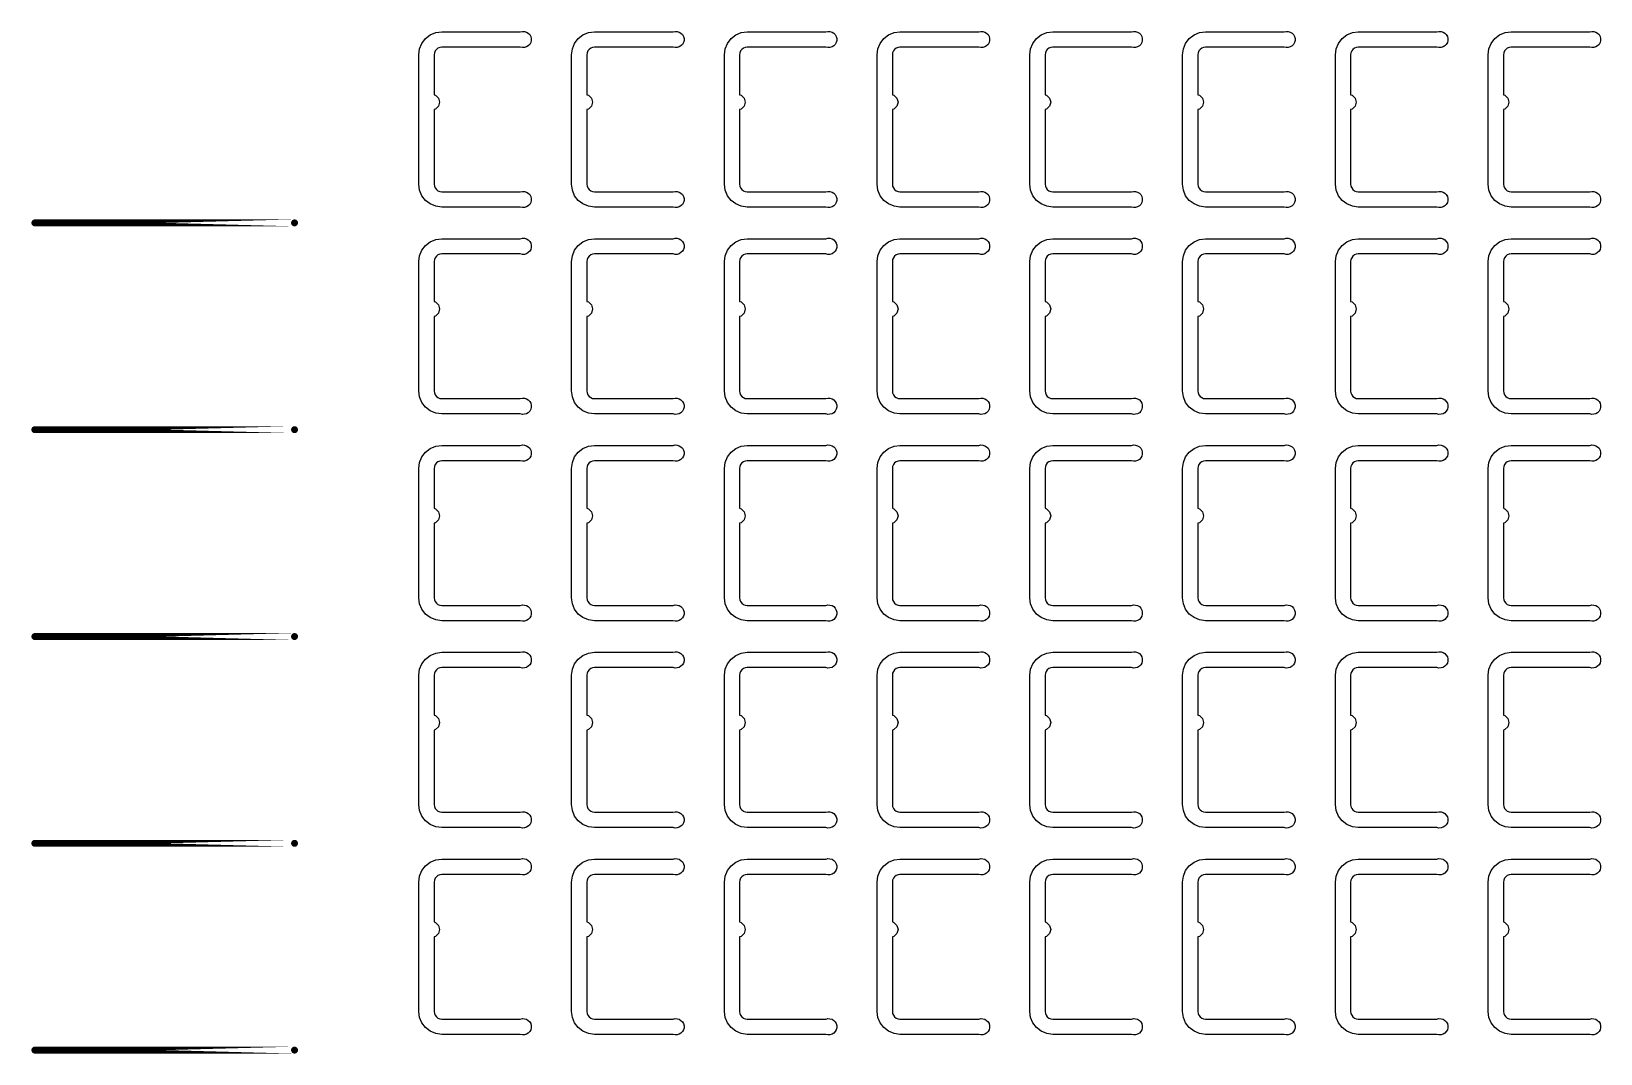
# Model space of a CAD drawing. Extents: x 11 to 212, y 11 to 212.
# Drawn here: x 46.96 to 65.09, y 99.22 to 111.02 of the extents above; entities that cross this region are included whole.
import ezdxf

# ---------------------------------------------------------------- set-up
doc = ezdxf.new("R2010")
doc.units = 0
doc.layers.get('0').update_dxf_attribs({"linetype": 'continuous'})
doc.layers.add('L4', color=7, linetype='continuous')

# ---------------------------------------------------------------- blocks, each defined once
blk = doc.blocks.new('cutlineendpoint')
at = {"const_width": 0.04}
blk.add_lwpolyline([(-0.02, 0, 1), (0.02, 0, 1)], format="xyb", close=True, dxfattribs=at)

msp = doc.modelspace()

# ---------------------------------------------------------------- linework, layer by layer
at = {"layer": 'L4'}
for points in [[(52.608, 109.171), (52.632, 109.176), (52.656, 109.175), (52.679, 109.168), (52.7, 109.156), (52.717, 109.139), (52.728, 109.118), (52.735, 109.094), (52.735, 109.07), (52.728, 109.047), (52.717, 109.026), (52.7, 109.009), (52.679, 108.996), (52.656, 108.989), (52.632, 108.989), (52.608, 108.994), (51.7, 108.994), (51.631, 109.003), (51.568, 109.03), (51.513, 109.072), (51.471, 109.126), (51.444, 109.19), (51.435, 109.259), (51.435, 110.753), (51.444, 110.821), (51.471, 110.885), (51.513, 110.94), (51.568, 110.982), (51.631, 111.009), (51.7, 111.018), (52.608, 111.018), (52.632, 111.023), (52.656, 111.022), (52.679, 111.016), (52.7, 111.003), (52.717, 110.986), (52.728, 110.965), (52.735, 110.941), (52.735, 110.917), (52.728, 110.894), (52.717, 110.873), (52.7, 110.856), (52.679, 110.843), (52.656, 110.836), (52.632, 110.836), (52.608, 110.841), (51.7, 110.841), (51.677, 110.838), (51.656, 110.829), (51.638, 110.815), (51.624, 110.797), (51.615, 110.776), (51.612, 110.753), (51.612, 110.292), (51.629, 110.287), (51.664, 110.253), (51.676, 110.206), (51.664, 110.159), (51.629, 110.124), (51.612, 110.12), (51.612, 109.259), (51.615, 109.236), (51.624, 109.215), (51.638, 109.196), (51.656, 109.182), (51.677, 109.174), (51.7, 109.171)], [(54.373, 109.171), (54.397, 109.176), (54.421, 109.175), (54.444, 109.168), (54.464, 109.156), (54.481, 109.139), (54.493, 109.118), (54.499, 109.094), (54.499, 109.07), (54.493, 109.047), (54.481, 109.026), (54.464, 109.009), (54.444, 108.996), (54.421, 108.989), (54.397, 108.989), (54.373, 108.994), (53.465, 108.994), (53.396, 109.003), (53.332, 109.03), (53.278, 109.072), (53.235, 109.126), (53.209, 109.19), (53.2, 109.259), (53.2, 110.753), (53.209, 110.821), (53.235, 110.885), (53.278, 110.94), (53.332, 110.982), (53.396, 111.009), (53.465, 111.018), (54.373, 111.018), (54.397, 111.023), (54.421, 111.022), (54.444, 111.016), (54.464, 111.003), (54.481, 110.986), (54.493, 110.965), (54.499, 110.941), (54.499, 110.917), (54.493, 110.894), (54.481, 110.873), (54.464, 110.856), (54.444, 110.843), (54.421, 110.836), (54.397, 110.836), (54.373, 110.841), (53.465, 110.841), (53.442, 110.838), (53.421, 110.829), (53.402, 110.815), (53.388, 110.797), (53.379, 110.776), (53.376, 110.753), (53.376, 110.292), (53.394, 110.287), (53.429, 110.253), (53.441, 110.206), (53.429, 110.159), (53.394, 110.124), (53.376, 110.12), (53.376, 109.259), (53.379, 109.236), (53.388, 109.215), (53.402, 109.196), (53.421, 109.182), (53.442, 109.174), (53.465, 109.171)], [(56.138, 109.171), (56.161, 109.176), (56.185, 109.175), (56.209, 109.168), (56.229, 109.156), (56.246, 109.139), (56.258, 109.118), (56.264, 109.094), (56.264, 109.07), (56.258, 109.047), (56.246, 109.026), (56.229, 109.009), (56.209, 108.996), (56.185, 108.989), (56.161, 108.989), (56.138, 108.994), (55.229, 108.994), (55.161, 109.003), (55.097, 109.03), (55.042, 109.072), (55, 109.126), (54.974, 109.19), (54.965, 109.259), (54.965, 110.753), (54.974, 110.821), (55, 110.885), (55.042, 110.94), (55.097, 110.982), (55.161, 111.009), (55.229, 111.018), (56.138, 111.018), (56.161, 111.023), (56.185, 111.022), (56.209, 111.016), (56.229, 111.003), (56.246, 110.986), (56.258, 110.965), (56.264, 110.941), (56.264, 110.917), (56.258, 110.894), (56.246, 110.873), (56.229, 110.856), (56.209, 110.843), (56.185, 110.836), (56.161, 110.836), (56.138, 110.841), (55.229, 110.841), (55.207, 110.838), (55.185, 110.829), (55.167, 110.815), (55.153, 110.797), (55.144, 110.776), (55.141, 110.753), (55.141, 110.292), (55.159, 110.287), (55.193, 110.253), (55.206, 110.206), (55.193, 110.159), (55.159, 110.124), (55.141, 110.12), (55.141, 109.259), (55.144, 109.236), (55.153, 109.215), (55.167, 109.196), (55.185, 109.182), (55.207, 109.174), (55.229, 109.171)], [(57.903, 109.171), (57.926, 109.176), (57.95, 109.175), (57.973, 109.168), (57.994, 109.156), (58.011, 109.139), (58.023, 109.118), (58.029, 109.094), (58.029, 109.07), (58.023, 109.047), (58.011, 109.026), (57.994, 109.009), (57.973, 108.996), (57.95, 108.989), (57.926, 108.989), (57.903, 108.994), (56.994, 108.994), (56.926, 109.003), (56.862, 109.03), (56.807, 109.072), (56.765, 109.126), (56.738, 109.19), (56.729, 109.259), (56.729, 110.753), (56.738, 110.821), (56.765, 110.885), (56.807, 110.94), (56.862, 110.982), (56.926, 111.009), (56.994, 111.018), (57.903, 111.018), (57.926, 111.023), (57.95, 111.022), (57.973, 111.016), (57.994, 111.003), (58.011, 110.986), (58.023, 110.965), (58.029, 110.941), (58.029, 110.917), (58.023, 110.894), (58.011, 110.873), (57.994, 110.856), (57.973, 110.843), (57.95, 110.836), (57.926, 110.836), (57.903, 110.841), (56.994, 110.841), (56.971, 110.838), (56.95, 110.829), (56.932, 110.815), (56.918, 110.797), (56.909, 110.776), (56.906, 110.753), (56.906, 110.292), (56.924, 110.287), (56.958, 110.253), (56.971, 110.206), (56.958, 110.159), (56.924, 110.124), (56.906, 110.12), (56.906, 109.259), (56.909, 109.236), (56.918, 109.215), (56.932, 109.196), (56.95, 109.182), (56.971, 109.174), (56.994, 109.171)], [(59.667, 109.171), (59.691, 109.176), (59.715, 109.175), (59.738, 109.168), (59.759, 109.156), (59.775, 109.139), (59.787, 109.118), (59.793, 109.094), (59.793, 109.07), (59.787, 109.047), (59.775, 109.026), (59.759, 109.009), (59.738, 108.996), (59.715, 108.989), (59.691, 108.989), (59.667, 108.994), (58.759, 108.994), (58.69, 109.003), (58.626, 109.03), (58.572, 109.072), (58.53, 109.126), (58.503, 109.19), (58.494, 109.259), (58.494, 110.753), (58.503, 110.821), (58.53, 110.885), (58.572, 110.94), (58.626, 110.982), (58.69, 111.009), (58.759, 111.018), (59.667, 111.018), (59.691, 111.023), (59.715, 111.022), (59.738, 111.016), (59.759, 111.003), (59.775, 110.986), (59.787, 110.965), (59.793, 110.941), (59.793, 110.917), (59.787, 110.894), (59.775, 110.873), (59.759, 110.856), (59.738, 110.843), (59.715, 110.836), (59.691, 110.836), (59.667, 110.841), (58.759, 110.841), (58.736, 110.838), (58.715, 110.829), (58.696, 110.815), (58.682, 110.797), (58.674, 110.776), (58.671, 110.753), (58.671, 110.292), (58.688, 110.287), (58.723, 110.253), (58.735, 110.206), (58.723, 110.159), (58.688, 110.124), (58.671, 110.12), (58.671, 109.259), (58.674, 109.236), (58.682, 109.215), (58.696, 109.196), (58.715, 109.182), (58.736, 109.174), (58.759, 109.171)], [(61.432, 109.171), (61.455, 109.176), (61.48, 109.175), (61.503, 109.168), (61.523, 109.156), (61.54, 109.139), (61.552, 109.118), (61.558, 109.094), (61.558, 109.07), (61.552, 109.047), (61.54, 109.026), (61.523, 109.009), (61.503, 108.996), (61.48, 108.989), (61.455, 108.989), (61.432, 108.994), (60.524, 108.994), (60.455, 109.003), (60.391, 109.03), (60.336, 109.072), (60.294, 109.126), (60.268, 109.19), (60.259, 109.259), (60.259, 110.753), (60.268, 110.821), (60.294, 110.885), (60.336, 110.94), (60.391, 110.982), (60.455, 111.009), (60.524, 111.018), (61.432, 111.018), (61.455, 111.023), (61.48, 111.022), (61.503, 111.016), (61.523, 111.003), (61.54, 110.986), (61.552, 110.965), (61.558, 110.941), (61.558, 110.917), (61.552, 110.894), (61.54, 110.873), (61.523, 110.856), (61.503, 110.843), (61.48, 110.836), (61.455, 110.836), (61.432, 110.841), (60.524, 110.841), (60.501, 110.838), (60.479, 110.829), (60.461, 110.815), (60.447, 110.797), (60.438, 110.776), (60.435, 110.753), (60.435, 110.292), (60.453, 110.287), (60.487, 110.253), (60.5, 110.206), (60.487, 110.159), (60.453, 110.124), (60.435, 110.12), (60.435, 109.259), (60.438, 109.236), (60.447, 109.215), (60.461, 109.196), (60.479, 109.182), (60.501, 109.174), (60.524, 109.171)], [(63.197, 109.171), (63.22, 109.176), (63.244, 109.175), (63.267, 109.168), (63.288, 109.156), (63.305, 109.139), (63.317, 109.118), (63.323, 109.094), (63.323, 109.07), (63.317, 109.047), (63.305, 109.026), (63.288, 109.009), (63.267, 108.996), (63.244, 108.989), (63.22, 108.989), (63.197, 108.994), (62.288, 108.994), (62.22, 109.003), (62.156, 109.03), (62.101, 109.072), (62.059, 109.126), (62.033, 109.19), (62.024, 109.259), (62.024, 110.753), (62.033, 110.821), (62.059, 110.885), (62.101, 110.94), (62.156, 110.982), (62.22, 111.009), (62.288, 111.018), (63.197, 111.018), (63.22, 111.023), (63.244, 111.022), (63.267, 111.016), (63.288, 111.003), (63.305, 110.986), (63.317, 110.965), (63.323, 110.941), (63.323, 110.917), (63.317, 110.894), (63.305, 110.873), (63.288, 110.856), (63.267, 110.843), (63.244, 110.836), (63.22, 110.836), (63.197, 110.841), (62.288, 110.841), (62.265, 110.838), (62.244, 110.829), (62.226, 110.815), (62.212, 110.797), (62.203, 110.776), (62.2, 110.753), (62.2, 110.292), (62.218, 110.287), (62.252, 110.253), (62.265, 110.206), (62.252, 110.159), (62.218, 110.124), (62.2, 110.12), (62.2, 109.259), (62.203, 109.236), (62.212, 109.215), (62.226, 109.196), (62.244, 109.182), (62.265, 109.174), (62.288, 109.171)], [(64.961, 109.171), (64.985, 109.176), (65.009, 109.175), (65.032, 109.168), (65.053, 109.156), (65.069, 109.139), (65.081, 109.118), (65.087, 109.094), (65.087, 109.07), (65.081, 109.047), (65.069, 109.026), (65.053, 109.009), (65.032, 108.996), (65.009, 108.989), (64.985, 108.989), (64.961, 108.994), (64.053, 108.994), (63.984, 109.003), (63.921, 109.03), (63.866, 109.072), (63.824, 109.126), (63.797, 109.19), (63.788, 109.259), (63.788, 110.753), (63.797, 110.821), (63.824, 110.885), (63.866, 110.94), (63.921, 110.982), (63.984, 111.009), (64.053, 111.018), (64.961, 111.018), (64.985, 111.023), (65.009, 111.022), (65.032, 111.016), (65.053, 111.003), (65.069, 110.986), (65.081, 110.965), (65.087, 110.941), (65.087, 110.917), (65.081, 110.894), (65.069, 110.873), (65.053, 110.856), (65.032, 110.843), (65.009, 110.836), (64.985, 110.836), (64.961, 110.841), (64.053, 110.841), (64.03, 110.838), (64.009, 110.829), (63.991, 110.815), (63.977, 110.797), (63.968, 110.776), (63.965, 110.753), (63.965, 110.292), (63.982, 110.287), (64.017, 110.253), (64.029, 110.206), (64.017, 110.159), (63.982, 110.124), (63.965, 110.12), (63.965, 109.259), (63.968, 109.236), (63.977, 109.215), (63.991, 109.196), (64.009, 109.182), (64.03, 109.174), (64.053, 109.171)], [(52.608, 106.782), (52.632, 106.788), (52.656, 106.787), (52.679, 106.78), (52.7, 106.768), (52.717, 106.75), (52.728, 106.729), (52.735, 106.706), (52.735, 106.682), (52.728, 106.659), (52.717, 106.638), (52.7, 106.62), (52.679, 106.608), (52.656, 106.601), (52.632, 106.6), (52.608, 106.606), (51.7, 106.606), (51.631, 106.615), (51.568, 106.641), (51.513, 106.683), (51.471, 106.738), (51.444, 106.802), (51.435, 106.871), (51.435, 108.365), (51.444, 108.433), (51.471, 108.497), (51.513, 108.552), (51.568, 108.594), (51.631, 108.62), (51.7, 108.629), (52.608, 108.629), (52.632, 108.635), (52.656, 108.634), (52.679, 108.627), (52.7, 108.615), (52.717, 108.598), (52.728, 108.577), (52.735, 108.553), (52.735, 108.529), (52.728, 108.506), (52.717, 108.485), (52.7, 108.468), (52.679, 108.455), (52.656, 108.448), (52.632, 108.448), (52.608, 108.453), (51.7, 108.453), (51.677, 108.45), (51.656, 108.441), (51.638, 108.427), (51.624, 108.409), (51.615, 108.388), (51.612, 108.365), (51.612, 107.904), (51.629, 107.899), (51.664, 107.865), (51.676, 107.818), (51.664, 107.771), (51.629, 107.736), (51.612, 107.731), (51.612, 106.871), (51.615, 106.848), (51.624, 106.826), (51.638, 106.808), (51.656, 106.794), (51.677, 106.785), (51.7, 106.782)], [(54.373, 106.782), (54.397, 106.788), (54.421, 106.787), (54.444, 106.78), (54.464, 106.768), (54.481, 106.75), (54.493, 106.729), (54.499, 106.706), (54.499, 106.682), (54.493, 106.659), (54.481, 106.638), (54.464, 106.62), (54.444, 106.608), (54.421, 106.601), (54.397, 106.6), (54.373, 106.606), (53.465, 106.606), (53.396, 106.615), (53.332, 106.641), (53.278, 106.683), (53.235, 106.738), (53.209, 106.802), (53.2, 106.871), (53.2, 108.365), (53.209, 108.433), (53.235, 108.497), (53.278, 108.552), (53.332, 108.594), (53.396, 108.62), (53.465, 108.629), (54.373, 108.629), (54.397, 108.635), (54.421, 108.634), (54.444, 108.627), (54.464, 108.615), (54.481, 108.598), (54.493, 108.577), (54.499, 108.553), (54.499, 108.529), (54.493, 108.506), (54.481, 108.485), (54.464, 108.468), (54.444, 108.455), (54.421, 108.448), (54.397, 108.448), (54.373, 108.453), (53.465, 108.453), (53.442, 108.45), (53.421, 108.441), (53.402, 108.427), (53.388, 108.409), (53.379, 108.388), (53.376, 108.365), (53.376, 107.904), (53.394, 107.899), (53.429, 107.865), (53.441, 107.818), (53.429, 107.771), (53.394, 107.736), (53.376, 107.731), (53.376, 106.871), (53.379, 106.848), (53.388, 106.826), (53.402, 106.808), (53.421, 106.794), (53.442, 106.785), (53.465, 106.782)], [(56.138, 106.782), (56.161, 106.788), (56.185, 106.787), (56.209, 106.78), (56.229, 106.768), (56.246, 106.75), (56.258, 106.729), (56.264, 106.706), (56.264, 106.682), (56.258, 106.659), (56.246, 106.638), (56.229, 106.62), (56.209, 106.608), (56.185, 106.601), (56.161, 106.6), (56.138, 106.606), (55.229, 106.606), (55.161, 106.615), (55.097, 106.641), (55.042, 106.683), (55, 106.738), (54.974, 106.802), (54.965, 106.871), (54.965, 108.365), (54.974, 108.433), (55, 108.497), (55.042, 108.552), (55.097, 108.594), (55.161, 108.62), (55.229, 108.629), (56.138, 108.629), (56.161, 108.635), (56.185, 108.634), (56.209, 108.627), (56.229, 108.615), (56.246, 108.598), (56.258, 108.577), (56.264, 108.553), (56.264, 108.529), (56.258, 108.506), (56.246, 108.485), (56.229, 108.468), (56.209, 108.455), (56.185, 108.448), (56.161, 108.448), (56.138, 108.453), (55.229, 108.453), (55.207, 108.45), (55.185, 108.441), (55.167, 108.427), (55.153, 108.409), (55.144, 108.388), (55.141, 108.365), (55.141, 107.904), (55.159, 107.899), (55.193, 107.865), (55.206, 107.818), (55.193, 107.771), (55.159, 107.736), (55.141, 107.731), (55.141, 106.871), (55.144, 106.848), (55.153, 106.826), (55.167, 106.808), (55.185, 106.794), (55.207, 106.785), (55.229, 106.782)], [(57.903, 106.782), (57.926, 106.788), (57.95, 106.787), (57.973, 106.78), (57.994, 106.768), (58.011, 106.75), (58.023, 106.729), (58.029, 106.706), (58.029, 106.682), (58.023, 106.659), (58.011, 106.638), (57.994, 106.62), (57.973, 106.608), (57.95, 106.601), (57.926, 106.6), (57.903, 106.606), (56.994, 106.606), (56.926, 106.615), (56.862, 106.641), (56.807, 106.683), (56.765, 106.738), (56.738, 106.802), (56.729, 106.871), (56.729, 108.365), (56.738, 108.433), (56.765, 108.497), (56.807, 108.552), (56.862, 108.594), (56.926, 108.62), (56.994, 108.629), (57.903, 108.629), (57.926, 108.635), (57.95, 108.634), (57.973, 108.627), (57.994, 108.615), (58.011, 108.598), (58.023, 108.577), (58.029, 108.553), (58.029, 108.529), (58.023, 108.506), (58.011, 108.485), (57.994, 108.468), (57.973, 108.455), (57.95, 108.448), (57.926, 108.448), (57.903, 108.453), (56.994, 108.453), (56.971, 108.45), (56.95, 108.441), (56.932, 108.427), (56.918, 108.409), (56.909, 108.388), (56.906, 108.365), (56.906, 107.904), (56.924, 107.899), (56.958, 107.865), (56.971, 107.818), (56.958, 107.771), (56.924, 107.736), (56.906, 107.731), (56.906, 106.871), (56.909, 106.848), (56.918, 106.826), (56.932, 106.808), (56.95, 106.794), (56.971, 106.785), (56.994, 106.782)], [(59.667, 106.782), (59.691, 106.788), (59.715, 106.787), (59.738, 106.78), (59.759, 106.768), (59.775, 106.75), (59.787, 106.729), (59.793, 106.706), (59.793, 106.682), (59.787, 106.659), (59.775, 106.638), (59.759, 106.62), (59.738, 106.608), (59.715, 106.601), (59.691, 106.6), (59.667, 106.606), (58.759, 106.606), (58.69, 106.615), (58.626, 106.641), (58.572, 106.683), (58.53, 106.738), (58.503, 106.802), (58.494, 106.871), (58.494, 108.365), (58.503, 108.433), (58.53, 108.497), (58.572, 108.552), (58.626, 108.594), (58.69, 108.62), (58.759, 108.629), (59.667, 108.629), (59.691, 108.635), (59.715, 108.634), (59.738, 108.627), (59.759, 108.615), (59.775, 108.598), (59.787, 108.577), (59.793, 108.553), (59.793, 108.529), (59.787, 108.506), (59.775, 108.485), (59.759, 108.468), (59.738, 108.455), (59.715, 108.448), (59.691, 108.448), (59.667, 108.453), (58.759, 108.453), (58.736, 108.45), (58.715, 108.441), (58.696, 108.427), (58.682, 108.409), (58.674, 108.388), (58.671, 108.365), (58.671, 107.904), (58.688, 107.899), (58.723, 107.865), (58.735, 107.818), (58.723, 107.771), (58.688, 107.736), (58.671, 107.731), (58.671, 106.871), (58.674, 106.848), (58.682, 106.826), (58.696, 106.808), (58.715, 106.794), (58.736, 106.785), (58.759, 106.782)], [(61.432, 106.782), (61.455, 106.788), (61.48, 106.787), (61.503, 106.78), (61.523, 106.768), (61.54, 106.75), (61.552, 106.729), (61.558, 106.706), (61.558, 106.682), (61.552, 106.659), (61.54, 106.638), (61.523, 106.62), (61.503, 106.608), (61.48, 106.601), (61.455, 106.6), (61.432, 106.606), (60.524, 106.606), (60.455, 106.615), (60.391, 106.641), (60.336, 106.683), (60.294, 106.738), (60.268, 106.802), (60.259, 106.871), (60.259, 108.365), (60.268, 108.433), (60.294, 108.497), (60.336, 108.552), (60.391, 108.594), (60.455, 108.62), (60.524, 108.629), (61.432, 108.629), (61.455, 108.635), (61.48, 108.634), (61.503, 108.627), (61.523, 108.615), (61.54, 108.598), (61.552, 108.577), (61.558, 108.553), (61.558, 108.529), (61.552, 108.506), (61.54, 108.485), (61.523, 108.468), (61.503, 108.455), (61.48, 108.448), (61.455, 108.448), (61.432, 108.453), (60.524, 108.453), (60.501, 108.45), (60.479, 108.441), (60.461, 108.427), (60.447, 108.409), (60.438, 108.388), (60.435, 108.365), (60.435, 107.904), (60.453, 107.899), (60.487, 107.865), (60.5, 107.818), (60.487, 107.771), (60.453, 107.736), (60.435, 107.731), (60.435, 106.871), (60.438, 106.848), (60.447, 106.826), (60.461, 106.808), (60.479, 106.794), (60.501, 106.785), (60.524, 106.782)], [(63.197, 106.782), (63.22, 106.788), (63.244, 106.787), (63.267, 106.78), (63.288, 106.768), (63.305, 106.75), (63.317, 106.729), (63.323, 106.706), (63.323, 106.682), (63.317, 106.659), (63.305, 106.638), (63.288, 106.62), (63.267, 106.608), (63.244, 106.601), (63.22, 106.6), (63.197, 106.606), (62.288, 106.606), (62.22, 106.615), (62.156, 106.641), (62.101, 106.683), (62.059, 106.738), (62.033, 106.802), (62.024, 106.871), (62.024, 108.365), (62.033, 108.433), (62.059, 108.497), (62.101, 108.552), (62.156, 108.594), (62.22, 108.62), (62.288, 108.629), (63.197, 108.629), (63.22, 108.635), (63.244, 108.634), (63.267, 108.627), (63.288, 108.615), (63.305, 108.598), (63.317, 108.577), (63.323, 108.553), (63.323, 108.529), (63.317, 108.506), (63.305, 108.485), (63.288, 108.468), (63.267, 108.455), (63.244, 108.448), (63.22, 108.448), (63.197, 108.453), (62.288, 108.453), (62.265, 108.45), (62.244, 108.441), (62.226, 108.427), (62.212, 108.409), (62.203, 108.388), (62.2, 108.365), (62.2, 107.904), (62.218, 107.899), (62.252, 107.865), (62.265, 107.818), (62.252, 107.771), (62.218, 107.736), (62.2, 107.731), (62.2, 106.871), (62.203, 106.848), (62.212, 106.826), (62.226, 106.808), (62.244, 106.794), (62.265, 106.785), (62.288, 106.782)], [(64.961, 106.782), (64.985, 106.788), (65.009, 106.787), (65.032, 106.78), (65.053, 106.768), (65.069, 106.75), (65.081, 106.729), (65.087, 106.706), (65.087, 106.682), (65.081, 106.659), (65.069, 106.638), (65.053, 106.62), (65.032, 106.608), (65.009, 106.601), (64.985, 106.6), (64.961, 106.606), (64.053, 106.606), (63.984, 106.615), (63.921, 106.641), (63.866, 106.683), (63.824, 106.738), (63.797, 106.802), (63.788, 106.871), (63.788, 108.365), (63.797, 108.433), (63.824, 108.497), (63.866, 108.552), (63.921, 108.594), (63.984, 108.62), (64.053, 108.629), (64.961, 108.629), (64.985, 108.635), (65.009, 108.634), (65.032, 108.627), (65.053, 108.615), (65.069, 108.598), (65.081, 108.577), (65.087, 108.553), (65.087, 108.529), (65.081, 108.506), (65.069, 108.485), (65.053, 108.468), (65.032, 108.455), (65.009, 108.448), (64.985, 108.448), (64.961, 108.453), (64.053, 108.453), (64.03, 108.45), (64.009, 108.441), (63.991, 108.427), (63.977, 108.409), (63.968, 108.388), (63.965, 108.365), (63.965, 107.904), (63.982, 107.899), (64.017, 107.865), (64.029, 107.818), (64.017, 107.771), (63.982, 107.736), (63.965, 107.731), (63.965, 106.871), (63.968, 106.848), (63.977, 106.826), (63.991, 106.808), (64.009, 106.794), (64.03, 106.785), (64.053, 106.782)], [(52.608, 104.394), (52.632, 104.4), (52.656, 104.399), (52.679, 104.392), (52.7, 104.38), (52.717, 104.362), (52.728, 104.341), (52.735, 104.318), (52.735, 104.294), (52.728, 104.271), (52.717, 104.25), (52.7, 104.232), (52.679, 104.22), (52.656, 104.213), (52.632, 104.212), (52.608, 104.218), (51.7, 104.218), (51.631, 104.227), (51.568, 104.253), (51.513, 104.295), (51.471, 104.35), (51.444, 104.414), (51.435, 104.482), (51.435, 105.976), (51.444, 106.045), (51.471, 106.109), (51.513, 106.164), (51.568, 106.206), (51.631, 106.232), (51.7, 106.241), (52.608, 106.241), (52.632, 106.247), (52.656, 106.246), (52.679, 106.239), (52.7, 106.227), (52.717, 106.209), (52.728, 106.188), (52.735, 106.165), (52.735, 106.141), (52.728, 106.118), (52.717, 106.097), (52.7, 106.079), (52.679, 106.067), (52.656, 106.06), (52.632, 106.059), (52.608, 106.065), (51.7, 106.065), (51.677, 106.062), (51.656, 106.053), (51.638, 106.039), (51.624, 106.021), (51.615, 105.999), (51.612, 105.976), (51.612, 105.516), (51.629, 105.511), (51.664, 105.476), (51.676, 105.429), (51.664, 105.382), (51.629, 105.348), (51.612, 105.343), (51.612, 104.482), (51.615, 104.46), (51.624, 104.438), (51.638, 104.42), (51.656, 104.406), (51.677, 104.397), (51.7, 104.394)], [(54.373, 104.394), (54.397, 104.4), (54.421, 104.399), (54.444, 104.392), (54.464, 104.38), (54.481, 104.362), (54.493, 104.341), (54.499, 104.318), (54.499, 104.294), (54.493, 104.271), (54.481, 104.25), (54.464, 104.232), (54.444, 104.22), (54.421, 104.213), (54.397, 104.212), (54.373, 104.218), (53.465, 104.218), (53.396, 104.227), (53.332, 104.253), (53.278, 104.295), (53.235, 104.35), (53.209, 104.414), (53.2, 104.482), (53.2, 105.976), (53.209, 106.045), (53.235, 106.109), (53.278, 106.164), (53.332, 106.206), (53.396, 106.232), (53.465, 106.241), (54.373, 106.241), (54.397, 106.247), (54.421, 106.246), (54.444, 106.239), (54.464, 106.227), (54.481, 106.209), (54.493, 106.188), (54.499, 106.165), (54.499, 106.141), (54.493, 106.118), (54.481, 106.097), (54.464, 106.079), (54.444, 106.067), (54.421, 106.06), (54.397, 106.059), (54.373, 106.065), (53.465, 106.065), (53.442, 106.062), (53.421, 106.053), (53.402, 106.039), (53.388, 106.021), (53.379, 105.999), (53.376, 105.976), (53.376, 105.516), (53.394, 105.511), (53.429, 105.476), (53.441, 105.429), (53.429, 105.382), (53.394, 105.348), (53.376, 105.343), (53.376, 104.482), (53.379, 104.46), (53.388, 104.438), (53.402, 104.42), (53.421, 104.406), (53.442, 104.397), (53.465, 104.394)], [(56.138, 104.394), (56.161, 104.4), (56.185, 104.399), (56.209, 104.392), (56.229, 104.38), (56.246, 104.362), (56.258, 104.341), (56.264, 104.318), (56.264, 104.294), (56.258, 104.271), (56.246, 104.25), (56.229, 104.232), (56.209, 104.22), (56.185, 104.213), (56.161, 104.212), (56.138, 104.218), (55.229, 104.218), (55.161, 104.227), (55.097, 104.253), (55.042, 104.295), (55, 104.35), (54.974, 104.414), (54.965, 104.482), (54.965, 105.976), (54.974, 106.045), (55, 106.109), (55.042, 106.164), (55.097, 106.206), (55.161, 106.232), (55.229, 106.241), (56.138, 106.241), (56.161, 106.247), (56.185, 106.246), (56.209, 106.239), (56.229, 106.227), (56.246, 106.209), (56.258, 106.188), (56.264, 106.165), (56.264, 106.141), (56.258, 106.118), (56.246, 106.097), (56.229, 106.079), (56.209, 106.067), (56.185, 106.06), (56.161, 106.059), (56.138, 106.065), (55.229, 106.065), (55.207, 106.062), (55.185, 106.053), (55.167, 106.039), (55.153, 106.021), (55.144, 105.999), (55.141, 105.976), (55.141, 105.516), (55.159, 105.511), (55.193, 105.476), (55.206, 105.429), (55.193, 105.382), (55.159, 105.348), (55.141, 105.343), (55.141, 104.482), (55.144, 104.46), (55.153, 104.438), (55.167, 104.42), (55.185, 104.406), (55.207, 104.397), (55.229, 104.394)], [(57.903, 104.394), (57.926, 104.4), (57.95, 104.399), (57.973, 104.392), (57.994, 104.38), (58.011, 104.362), (58.023, 104.341), (58.029, 104.318), (58.029, 104.294), (58.023, 104.271), (58.011, 104.25), (57.994, 104.232), (57.973, 104.22), (57.95, 104.213), (57.926, 104.212), (57.903, 104.218), (56.994, 104.218), (56.926, 104.227), (56.862, 104.253), (56.807, 104.295), (56.765, 104.35), (56.738, 104.414), (56.729, 104.482), (56.729, 105.976), (56.738, 106.045), (56.765, 106.109), (56.807, 106.164), (56.862, 106.206), (56.926, 106.232), (56.994, 106.241), (57.903, 106.241), (57.926, 106.247), (57.95, 106.246), (57.973, 106.239), (57.994, 106.227), (58.011, 106.209), (58.023, 106.188), (58.029, 106.165), (58.029, 106.141), (58.023, 106.118), (58.011, 106.097), (57.994, 106.079), (57.973, 106.067), (57.95, 106.06), (57.926, 106.059), (57.903, 106.065), (56.994, 106.065), (56.971, 106.062), (56.95, 106.053), (56.932, 106.039), (56.918, 106.021), (56.909, 105.999), (56.906, 105.976), (56.906, 105.516), (56.924, 105.511), (56.958, 105.476), (56.971, 105.429), (56.958, 105.382), (56.924, 105.348), (56.906, 105.343), (56.906, 104.482), (56.909, 104.46), (56.918, 104.438), (56.932, 104.42), (56.95, 104.406), (56.971, 104.397), (56.994, 104.394)], [(59.667, 104.394), (59.691, 104.4), (59.715, 104.399), (59.738, 104.392), (59.759, 104.38), (59.775, 104.362), (59.787, 104.341), (59.793, 104.318), (59.793, 104.294), (59.787, 104.271), (59.775, 104.25), (59.759, 104.232), (59.738, 104.22), (59.715, 104.213), (59.691, 104.212), (59.667, 104.218), (58.759, 104.218), (58.69, 104.227), (58.626, 104.253), (58.572, 104.295), (58.53, 104.35), (58.503, 104.414), (58.494, 104.482), (58.494, 105.976), (58.503, 106.045), (58.53, 106.109), (58.572, 106.164), (58.626, 106.206), (58.69, 106.232), (58.759, 106.241), (59.667, 106.241), (59.691, 106.247), (59.715, 106.246), (59.738, 106.239), (59.759, 106.227), (59.775, 106.209), (59.787, 106.188), (59.793, 106.165), (59.793, 106.141), (59.787, 106.118), (59.775, 106.097), (59.759, 106.079), (59.738, 106.067), (59.715, 106.06), (59.691, 106.059), (59.667, 106.065), (58.759, 106.065), (58.736, 106.062), (58.715, 106.053), (58.696, 106.039), (58.682, 106.021), (58.674, 105.999), (58.671, 105.976), (58.671, 105.516), (58.688, 105.511), (58.723, 105.476), (58.735, 105.429), (58.723, 105.382), (58.688, 105.348), (58.671, 105.343), (58.671, 104.482), (58.674, 104.46), (58.682, 104.438), (58.696, 104.42), (58.715, 104.406), (58.736, 104.397), (58.759, 104.394)], [(61.432, 104.394), (61.455, 104.4), (61.48, 104.399), (61.503, 104.392), (61.523, 104.38), (61.54, 104.362), (61.552, 104.341), (61.558, 104.318), (61.558, 104.294), (61.552, 104.271), (61.54, 104.25), (61.523, 104.232), (61.503, 104.22), (61.48, 104.213), (61.455, 104.212), (61.432, 104.218), (60.524, 104.218), (60.455, 104.227), (60.391, 104.253), (60.336, 104.295), (60.294, 104.35), (60.268, 104.414), (60.259, 104.482), (60.259, 105.976), (60.268, 106.045), (60.294, 106.109), (60.336, 106.164), (60.391, 106.206), (60.455, 106.232), (60.524, 106.241), (61.432, 106.241), (61.455, 106.247), (61.48, 106.246), (61.503, 106.239), (61.523, 106.227), (61.54, 106.209), (61.552, 106.188), (61.558, 106.165), (61.558, 106.141), (61.552, 106.118), (61.54, 106.097), (61.523, 106.079), (61.503, 106.067), (61.48, 106.06), (61.455, 106.059), (61.432, 106.065), (60.524, 106.065), (60.501, 106.062), (60.479, 106.053), (60.461, 106.039), (60.447, 106.021), (60.438, 105.999), (60.435, 105.976), (60.435, 105.516), (60.453, 105.511), (60.487, 105.476), (60.5, 105.429), (60.487, 105.382), (60.453, 105.348), (60.435, 105.343), (60.435, 104.482), (60.438, 104.46), (60.447, 104.438), (60.461, 104.42), (60.479, 104.406), (60.501, 104.397), (60.524, 104.394)], [(63.197, 104.394), (63.22, 104.4), (63.244, 104.399), (63.267, 104.392), (63.288, 104.38), (63.305, 104.362), (63.317, 104.341), (63.323, 104.318), (63.323, 104.294), (63.317, 104.271), (63.305, 104.25), (63.288, 104.232), (63.267, 104.22), (63.244, 104.213), (63.22, 104.212), (63.197, 104.218), (62.288, 104.218), (62.22, 104.227), (62.156, 104.253), (62.101, 104.295), (62.059, 104.35), (62.033, 104.414), (62.024, 104.482), (62.024, 105.976), (62.033, 106.045), (62.059, 106.109), (62.101, 106.164), (62.156, 106.206), (62.22, 106.232), (62.288, 106.241), (63.197, 106.241), (63.22, 106.247), (63.244, 106.246), (63.267, 106.239), (63.288, 106.227), (63.305, 106.209), (63.317, 106.188), (63.323, 106.165), (63.323, 106.141), (63.317, 106.118), (63.305, 106.097), (63.288, 106.079), (63.267, 106.067), (63.244, 106.06), (63.22, 106.059), (63.197, 106.065), (62.288, 106.065), (62.265, 106.062), (62.244, 106.053), (62.226, 106.039), (62.212, 106.021), (62.203, 105.999), (62.2, 105.976), (62.2, 105.516), (62.218, 105.511), (62.252, 105.476), (62.265, 105.429), (62.252, 105.382), (62.218, 105.348), (62.2, 105.343), (62.2, 104.482), (62.203, 104.46), (62.212, 104.438), (62.226, 104.42), (62.244, 104.406), (62.265, 104.397), (62.288, 104.394)], [(64.961, 104.394), (64.985, 104.4), (65.009, 104.399), (65.032, 104.392), (65.053, 104.38), (65.069, 104.362), (65.081, 104.341), (65.087, 104.318), (65.087, 104.294), (65.081, 104.271), (65.069, 104.25), (65.053, 104.232), (65.032, 104.22), (65.009, 104.213), (64.985, 104.212), (64.961, 104.218), (64.053, 104.218), (63.984, 104.227), (63.921, 104.253), (63.866, 104.295), (63.824, 104.35), (63.797, 104.414), (63.788, 104.482), (63.788, 105.976), (63.797, 106.045), (63.824, 106.109), (63.866, 106.164), (63.921, 106.206), (63.984, 106.232), (64.053, 106.241), (64.961, 106.241), (64.985, 106.247), (65.009, 106.246), (65.032, 106.239), (65.053, 106.227), (65.069, 106.209), (65.081, 106.188), (65.087, 106.165), (65.087, 106.141), (65.081, 106.118), (65.069, 106.097), (65.053, 106.079), (65.032, 106.067), (65.009, 106.06), (64.985, 106.059), (64.961, 106.065), (64.053, 106.065), (64.03, 106.062), (64.009, 106.053), (63.991, 106.039), (63.977, 106.021), (63.968, 105.999), (63.965, 105.976), (63.965, 105.516), (63.982, 105.511), (64.017, 105.476), (64.029, 105.429), (64.017, 105.382), (63.982, 105.348), (63.965, 105.343), (63.965, 104.482), (63.968, 104.46), (63.977, 104.438), (63.991, 104.42), (64.009, 104.406), (64.03, 104.397), (64.053, 104.394)], [(52.608, 102.006), (52.632, 102.011), (52.656, 102.011), (52.679, 102.004), (52.7, 101.991), (52.717, 101.974), (52.728, 101.953), (52.735, 101.93), (52.735, 101.906), (52.728, 101.882), (52.717, 101.861), (52.7, 101.844), (52.679, 101.832), (52.656, 101.825), (52.632, 101.824), (52.608, 101.829), (51.7, 101.829), (51.631, 101.838), (51.568, 101.865), (51.513, 101.907), (51.471, 101.962), (51.444, 102.026), (51.435, 102.094), (51.435, 103.588), (51.444, 103.657), (51.471, 103.721), (51.513, 103.775), (51.568, 103.817), (51.631, 103.844), (51.7, 103.853), (52.608, 103.853), (52.632, 103.858), (52.656, 103.858), (52.679, 103.851), (52.7, 103.838), (52.717, 103.821), (52.728, 103.8), (52.735, 103.777), (52.735, 103.753), (52.728, 103.729), (52.717, 103.708), (52.7, 103.691), (52.679, 103.679), (52.656, 103.672), (52.632, 103.671), (52.608, 103.676), (51.7, 103.676), (51.677, 103.673), (51.656, 103.665), (51.638, 103.651), (51.624, 103.632), (51.615, 103.611), (51.612, 103.588), (51.612, 103.127), (51.629, 103.123), (51.664, 103.088), (51.676, 103.041), (51.664, 102.994), (51.629, 102.96), (51.612, 102.955), (51.612, 102.094), (51.615, 102.071), (51.624, 102.05), (51.638, 102.032), (51.656, 102.018), (51.677, 102.009), (51.7, 102.006)], [(54.373, 102.006), (54.397, 102.011), (54.421, 102.011), (54.444, 102.004), (54.464, 101.991), (54.481, 101.974), (54.493, 101.953), (54.499, 101.93), (54.499, 101.906), (54.493, 101.882), (54.481, 101.861), (54.464, 101.844), (54.444, 101.832), (54.421, 101.825), (54.397, 101.824), (54.373, 101.829), (53.465, 101.829), (53.396, 101.838), (53.332, 101.865), (53.278, 101.907), (53.235, 101.962), (53.209, 102.026), (53.2, 102.094), (53.2, 103.588), (53.209, 103.657), (53.235, 103.721), (53.278, 103.775), (53.332, 103.817), (53.396, 103.844), (53.465, 103.853), (54.373, 103.853), (54.397, 103.858), (54.421, 103.858), (54.444, 103.851), (54.464, 103.838), (54.481, 103.821), (54.493, 103.8), (54.499, 103.777), (54.499, 103.753), (54.493, 103.729), (54.481, 103.708), (54.464, 103.691), (54.444, 103.679), (54.421, 103.672), (54.397, 103.671), (54.373, 103.676), (53.465, 103.676), (53.442, 103.673), (53.421, 103.665), (53.402, 103.651), (53.388, 103.632), (53.379, 103.611), (53.376, 103.588), (53.376, 103.127), (53.394, 103.123), (53.429, 103.088), (53.441, 103.041), (53.429, 102.994), (53.394, 102.96), (53.376, 102.955), (53.376, 102.094), (53.379, 102.071), (53.388, 102.05), (53.402, 102.032), (53.421, 102.018), (53.442, 102.009), (53.465, 102.006)], [(56.138, 102.006), (56.161, 102.011), (56.185, 102.011), (56.209, 102.004), (56.229, 101.991), (56.246, 101.974), (56.258, 101.953), (56.264, 101.93), (56.264, 101.906), (56.258, 101.882), (56.246, 101.861), (56.229, 101.844), (56.209, 101.832), (56.185, 101.825), (56.161, 101.824), (56.138, 101.829), (55.229, 101.829), (55.161, 101.838), (55.097, 101.865), (55.042, 101.907), (55, 101.962), (54.974, 102.026), (54.965, 102.094), (54.965, 103.588), (54.974, 103.657), (55, 103.721), (55.042, 103.775), (55.097, 103.817), (55.161, 103.844), (55.229, 103.853), (56.138, 103.853), (56.161, 103.858), (56.185, 103.858), (56.209, 103.851), (56.229, 103.838), (56.246, 103.821), (56.258, 103.8), (56.264, 103.777), (56.264, 103.753), (56.258, 103.729), (56.246, 103.708), (56.229, 103.691), (56.209, 103.679), (56.185, 103.672), (56.161, 103.671), (56.138, 103.676), (55.229, 103.676), (55.207, 103.673), (55.185, 103.665), (55.167, 103.651), (55.153, 103.632), (55.144, 103.611), (55.141, 103.588), (55.141, 103.127), (55.159, 103.123), (55.193, 103.088), (55.206, 103.041), (55.193, 102.994), (55.159, 102.96), (55.141, 102.955), (55.141, 102.094), (55.144, 102.071), (55.153, 102.05), (55.167, 102.032), (55.185, 102.018), (55.207, 102.009), (55.229, 102.006)], [(57.903, 102.006), (57.926, 102.011), (57.95, 102.011), (57.973, 102.004), (57.994, 101.991), (58.011, 101.974), (58.023, 101.953), (58.029, 101.93), (58.029, 101.906), (58.023, 101.882), (58.011, 101.861), (57.994, 101.844), (57.973, 101.832), (57.95, 101.825), (57.926, 101.824), (57.903, 101.829), (56.994, 101.829), (56.926, 101.838), (56.862, 101.865), (56.807, 101.907), (56.765, 101.962), (56.738, 102.026), (56.729, 102.094), (56.729, 103.588), (56.738, 103.657), (56.765, 103.721), (56.807, 103.775), (56.862, 103.817), (56.926, 103.844), (56.994, 103.853), (57.903, 103.853), (57.926, 103.858), (57.95, 103.858), (57.973, 103.851), (57.994, 103.838), (58.011, 103.821), (58.023, 103.8), (58.029, 103.777), (58.029, 103.753), (58.023, 103.729), (58.011, 103.708), (57.994, 103.691), (57.973, 103.679), (57.95, 103.672), (57.926, 103.671), (57.903, 103.676), (56.994, 103.676), (56.971, 103.673), (56.95, 103.665), (56.932, 103.651), (56.918, 103.632), (56.909, 103.611), (56.906, 103.588), (56.906, 103.127), (56.924, 103.123), (56.958, 103.088), (56.971, 103.041), (56.958, 102.994), (56.924, 102.96), (56.906, 102.955), (56.906, 102.094), (56.909, 102.071), (56.918, 102.05), (56.932, 102.032), (56.95, 102.018), (56.971, 102.009), (56.994, 102.006)], [(59.667, 102.006), (59.691, 102.011), (59.715, 102.011), (59.738, 102.004), (59.759, 101.991), (59.775, 101.974), (59.787, 101.953), (59.793, 101.93), (59.793, 101.906), (59.787, 101.882), (59.775, 101.861), (59.759, 101.844), (59.738, 101.832), (59.715, 101.825), (59.691, 101.824), (59.667, 101.829), (58.759, 101.829), (58.69, 101.838), (58.626, 101.865), (58.572, 101.907), (58.53, 101.962), (58.503, 102.026), (58.494, 102.094), (58.494, 103.588), (58.503, 103.657), (58.53, 103.721), (58.572, 103.775), (58.626, 103.817), (58.69, 103.844), (58.759, 103.853), (59.667, 103.853), (59.691, 103.858), (59.715, 103.858), (59.738, 103.851), (59.759, 103.838), (59.775, 103.821), (59.787, 103.8), (59.793, 103.777), (59.793, 103.753), (59.787, 103.729), (59.775, 103.708), (59.759, 103.691), (59.738, 103.679), (59.715, 103.672), (59.691, 103.671), (59.667, 103.676), (58.759, 103.676), (58.736, 103.673), (58.715, 103.665), (58.696, 103.651), (58.682, 103.632), (58.674, 103.611), (58.671, 103.588), (58.671, 103.127), (58.688, 103.123), (58.723, 103.088), (58.735, 103.041), (58.723, 102.994), (58.688, 102.96), (58.671, 102.955), (58.671, 102.094), (58.674, 102.071), (58.682, 102.05), (58.696, 102.032), (58.715, 102.018), (58.736, 102.009), (58.759, 102.006)], [(61.432, 102.006), (61.455, 102.011), (61.48, 102.011), (61.503, 102.004), (61.523, 101.991), (61.54, 101.974), (61.552, 101.953), (61.558, 101.93), (61.558, 101.906), (61.552, 101.882), (61.54, 101.861), (61.523, 101.844), (61.503, 101.832), (61.48, 101.825), (61.455, 101.824), (61.432, 101.829), (60.524, 101.829), (60.455, 101.838), (60.391, 101.865), (60.336, 101.907), (60.294, 101.962), (60.268, 102.026), (60.259, 102.094), (60.259, 103.588), (60.268, 103.657), (60.294, 103.721), (60.336, 103.775), (60.391, 103.817), (60.455, 103.844), (60.524, 103.853), (61.432, 103.853), (61.455, 103.858), (61.48, 103.858), (61.503, 103.851), (61.523, 103.838), (61.54, 103.821), (61.552, 103.8), (61.558, 103.777), (61.558, 103.753), (61.552, 103.729), (61.54, 103.708), (61.523, 103.691), (61.503, 103.679), (61.48, 103.672), (61.455, 103.671), (61.432, 103.676), (60.524, 103.676), (60.501, 103.673), (60.479, 103.665), (60.461, 103.651), (60.447, 103.632), (60.438, 103.611), (60.435, 103.588), (60.435, 103.127), (60.453, 103.123), (60.487, 103.088), (60.5, 103.041), (60.487, 102.994), (60.453, 102.96), (60.435, 102.955), (60.435, 102.094), (60.438, 102.071), (60.447, 102.05), (60.461, 102.032), (60.479, 102.018), (60.501, 102.009), (60.524, 102.006)], [(63.197, 102.006), (63.22, 102.011), (63.244, 102.011), (63.267, 102.004), (63.288, 101.991), (63.305, 101.974), (63.317, 101.953), (63.323, 101.93), (63.323, 101.906), (63.317, 101.882), (63.305, 101.861), (63.288, 101.844), (63.267, 101.832), (63.244, 101.825), (63.22, 101.824), (63.197, 101.829), (62.288, 101.829), (62.22, 101.838), (62.156, 101.865), (62.101, 101.907), (62.059, 101.962), (62.033, 102.026), (62.024, 102.094), (62.024, 103.588), (62.033, 103.657), (62.059, 103.721), (62.101, 103.775), (62.156, 103.817), (62.22, 103.844), (62.288, 103.853), (63.197, 103.853), (63.22, 103.858), (63.244, 103.858), (63.267, 103.851), (63.288, 103.838), (63.305, 103.821), (63.317, 103.8), (63.323, 103.777), (63.323, 103.753), (63.317, 103.729), (63.305, 103.708), (63.288, 103.691), (63.267, 103.679), (63.244, 103.672), (63.22, 103.671), (63.197, 103.676), (62.288, 103.676), (62.265, 103.673), (62.244, 103.665), (62.226, 103.651), (62.212, 103.632), (62.203, 103.611), (62.2, 103.588), (62.2, 103.127), (62.218, 103.123), (62.252, 103.088), (62.265, 103.041), (62.252, 102.994), (62.218, 102.96), (62.2, 102.955), (62.2, 102.094), (62.203, 102.071), (62.212, 102.05), (62.226, 102.032), (62.244, 102.018), (62.265, 102.009), (62.288, 102.006)], [(64.961, 102.006), (64.985, 102.011), (65.009, 102.011), (65.032, 102.004), (65.053, 101.991), (65.069, 101.974), (65.081, 101.953), (65.087, 101.93), (65.087, 101.906), (65.081, 101.882), (65.069, 101.861), (65.053, 101.844), (65.032, 101.832), (65.009, 101.825), (64.985, 101.824), (64.961, 101.829), (64.053, 101.829), (63.984, 101.838), (63.921, 101.865), (63.866, 101.907), (63.824, 101.962), (63.797, 102.026), (63.788, 102.094), (63.788, 103.588), (63.797, 103.657), (63.824, 103.721), (63.866, 103.775), (63.921, 103.817), (63.984, 103.844), (64.053, 103.853), (64.961, 103.853), (64.985, 103.858), (65.009, 103.858), (65.032, 103.851), (65.053, 103.838), (65.069, 103.821), (65.081, 103.8), (65.087, 103.777), (65.087, 103.753), (65.081, 103.729), (65.069, 103.708), (65.053, 103.691), (65.032, 103.679), (65.009, 103.672), (64.985, 103.671), (64.961, 103.676), (64.053, 103.676), (64.03, 103.673), (64.009, 103.665), (63.991, 103.651), (63.977, 103.632), (63.968, 103.611), (63.965, 103.588), (63.965, 103.127), (63.982, 103.123), (64.017, 103.088), (64.029, 103.041), (64.017, 102.994), (63.982, 102.96), (63.965, 102.955), (63.965, 102.094), (63.968, 102.071), (63.977, 102.05), (63.991, 102.032), (64.009, 102.018), (64.03, 102.009), (64.053, 102.006)], [(52.608, 99.618), (52.632, 99.623), (52.656, 99.622), (52.679, 99.616), (52.7, 99.603), (52.717, 99.586), (52.728, 99.565), (52.735, 99.541), (52.735, 99.517), (52.728, 99.494), (52.717, 99.473), (52.7, 99.456), (52.679, 99.443), (52.656, 99.436), (52.632, 99.436), (52.608, 99.441), (51.7, 99.441), (51.631, 99.45), (51.568, 99.477), (51.513, 99.519), (51.471, 99.574), (51.444, 99.637), (51.435, 99.706), (51.435, 101.2), (51.444, 101.269), (51.471, 101.332), (51.513, 101.387), (51.568, 101.429), (51.631, 101.456), (51.7, 101.465), (52.608, 101.465), (52.632, 101.47), (52.656, 101.469), (52.679, 101.463), (52.7, 101.45), (52.717, 101.433), (52.728, 101.412), (52.735, 101.389), (52.735, 101.364), (52.728, 101.341), (52.717, 101.32), (52.7, 101.303), (52.679, 101.29), (52.656, 101.284), (52.632, 101.283), (52.608, 101.288), (51.7, 101.288), (51.677, 101.285), (51.656, 101.276), (51.638, 101.262), (51.624, 101.244), (51.615, 101.223), (51.612, 101.2), (51.612, 100.739), (51.629, 100.734), (51.664, 100.7), (51.676, 100.653), (51.664, 100.606), (51.629, 100.571), (51.612, 100.567), (51.612, 99.706), (51.615, 99.683), (51.624, 99.662), (51.638, 99.643), (51.656, 99.629), (51.677, 99.621), (51.7, 99.618)], [(54.373, 99.618), (54.397, 99.623), (54.421, 99.622), (54.444, 99.616), (54.464, 99.603), (54.481, 99.586), (54.493, 99.565), (54.499, 99.541), (54.499, 99.517), (54.493, 99.494), (54.481, 99.473), (54.464, 99.456), (54.444, 99.443), (54.421, 99.436), (54.397, 99.436), (54.373, 99.441), (53.465, 99.441), (53.396, 99.45), (53.332, 99.477), (53.278, 99.519), (53.235, 99.574), (53.209, 99.637), (53.2, 99.706), (53.2, 101.2), (53.209, 101.269), (53.235, 101.332), (53.278, 101.387), (53.332, 101.429), (53.396, 101.456), (53.465, 101.465), (54.373, 101.465), (54.397, 101.47), (54.421, 101.469), (54.444, 101.463), (54.464, 101.45), (54.481, 101.433), (54.493, 101.412), (54.499, 101.389), (54.499, 101.364), (54.493, 101.341), (54.481, 101.32), (54.464, 101.303), (54.444, 101.29), (54.421, 101.284), (54.397, 101.283), (54.373, 101.288), (53.465, 101.288), (53.442, 101.285), (53.421, 101.276), (53.402, 101.262), (53.388, 101.244), (53.379, 101.223), (53.376, 101.2), (53.376, 100.739), (53.394, 100.734), (53.429, 100.7), (53.441, 100.653), (53.429, 100.606), (53.394, 100.571), (53.376, 100.567), (53.376, 99.706), (53.379, 99.683), (53.388, 99.662), (53.402, 99.643), (53.421, 99.629), (53.442, 99.621), (53.465, 99.618)], [(56.138, 99.618), (56.161, 99.623), (56.185, 99.622), (56.209, 99.616), (56.229, 99.603), (56.246, 99.586), (56.258, 99.565), (56.264, 99.541), (56.264, 99.517), (56.258, 99.494), (56.246, 99.473), (56.229, 99.456), (56.209, 99.443), (56.185, 99.436), (56.161, 99.436), (56.138, 99.441), (55.229, 99.441), (55.161, 99.45), (55.097, 99.477), (55.042, 99.519), (55, 99.574), (54.974, 99.637), (54.965, 99.706), (54.965, 101.2), (54.974, 101.269), (55, 101.332), (55.042, 101.387), (55.097, 101.429), (55.161, 101.456), (55.229, 101.465), (56.138, 101.465), (56.161, 101.47), (56.185, 101.469), (56.209, 101.463), (56.229, 101.45), (56.246, 101.433), (56.258, 101.412), (56.264, 101.389), (56.264, 101.364), (56.258, 101.341), (56.246, 101.32), (56.229, 101.303), (56.209, 101.29), (56.185, 101.284), (56.161, 101.283), (56.138, 101.288), (55.229, 101.288), (55.207, 101.285), (55.185, 101.276), (55.167, 101.262), (55.153, 101.244), (55.144, 101.223), (55.141, 101.2), (55.141, 100.739), (55.159, 100.734), (55.193, 100.7), (55.206, 100.653), (55.193, 100.606), (55.159, 100.571), (55.141, 100.567), (55.141, 99.706), (55.144, 99.683), (55.153, 99.662), (55.167, 99.643), (55.185, 99.629), (55.207, 99.621), (55.229, 99.618)], [(57.903, 99.618), (57.926, 99.623), (57.95, 99.622), (57.973, 99.616), (57.994, 99.603), (58.011, 99.586), (58.023, 99.565), (58.029, 99.541), (58.029, 99.517), (58.023, 99.494), (58.011, 99.473), (57.994, 99.456), (57.973, 99.443), (57.95, 99.436), (57.926, 99.436), (57.903, 99.441), (56.994, 99.441), (56.926, 99.45), (56.862, 99.477), (56.807, 99.519), (56.765, 99.574), (56.738, 99.637), (56.729, 99.706), (56.729, 101.2), (56.738, 101.269), (56.765, 101.332), (56.807, 101.387), (56.862, 101.429), (56.926, 101.456), (56.994, 101.465), (57.903, 101.465), (57.926, 101.47), (57.95, 101.469), (57.973, 101.463), (57.994, 101.45), (58.011, 101.433), (58.023, 101.412), (58.029, 101.389), (58.029, 101.364), (58.023, 101.341), (58.011, 101.32), (57.994, 101.303), (57.973, 101.29), (57.95, 101.284), (57.926, 101.283), (57.903, 101.288), (56.994, 101.288), (56.971, 101.285), (56.95, 101.276), (56.932, 101.262), (56.918, 101.244), (56.909, 101.223), (56.906, 101.2), (56.906, 100.739), (56.924, 100.734), (56.958, 100.7), (56.971, 100.653), (56.958, 100.606), (56.924, 100.571), (56.906, 100.567), (56.906, 99.706), (56.909, 99.683), (56.918, 99.662), (56.932, 99.643), (56.95, 99.629), (56.971, 99.621), (56.994, 99.618)], [(59.667, 99.618), (59.691, 99.623), (59.715, 99.622), (59.738, 99.616), (59.759, 99.603), (59.775, 99.586), (59.787, 99.565), (59.793, 99.541), (59.793, 99.517), (59.787, 99.494), (59.775, 99.473), (59.759, 99.456), (59.738, 99.443), (59.715, 99.436), (59.691, 99.436), (59.667, 99.441), (58.759, 99.441), (58.69, 99.45), (58.626, 99.477), (58.572, 99.519), (58.53, 99.574), (58.503, 99.637), (58.494, 99.706), (58.494, 101.2), (58.503, 101.269), (58.53, 101.332), (58.572, 101.387), (58.626, 101.429), (58.69, 101.456), (58.759, 101.465), (59.667, 101.465), (59.691, 101.47), (59.715, 101.469), (59.738, 101.463), (59.759, 101.45), (59.775, 101.433), (59.787, 101.412), (59.793, 101.389), (59.793, 101.364), (59.787, 101.341), (59.775, 101.32), (59.759, 101.303), (59.738, 101.29), (59.715, 101.284), (59.691, 101.283), (59.667, 101.288), (58.759, 101.288), (58.736, 101.285), (58.715, 101.276), (58.696, 101.262), (58.682, 101.244), (58.674, 101.223), (58.671, 101.2), (58.671, 100.739), (58.688, 100.734), (58.723, 100.7), (58.735, 100.653), (58.723, 100.606), (58.688, 100.571), (58.671, 100.567), (58.671, 99.706), (58.674, 99.683), (58.682, 99.662), (58.696, 99.643), (58.715, 99.629), (58.736, 99.621), (58.759, 99.618)], [(61.432, 99.618), (61.455, 99.623), (61.48, 99.622), (61.503, 99.616), (61.523, 99.603), (61.54, 99.586), (61.552, 99.565), (61.558, 99.541), (61.558, 99.517), (61.552, 99.494), (61.54, 99.473), (61.523, 99.456), (61.503, 99.443), (61.48, 99.436), (61.455, 99.436), (61.432, 99.441), (60.524, 99.441), (60.455, 99.45), (60.391, 99.477), (60.336, 99.519), (60.294, 99.574), (60.268, 99.637), (60.259, 99.706), (60.259, 101.2), (60.268, 101.269), (60.294, 101.332), (60.336, 101.387), (60.391, 101.429), (60.455, 101.456), (60.524, 101.465), (61.432, 101.465), (61.455, 101.47), (61.48, 101.469), (61.503, 101.463), (61.523, 101.45), (61.54, 101.433), (61.552, 101.412), (61.558, 101.389), (61.558, 101.364), (61.552, 101.341), (61.54, 101.32), (61.523, 101.303), (61.503, 101.29), (61.48, 101.284), (61.455, 101.283), (61.432, 101.288), (60.524, 101.288), (60.501, 101.285), (60.479, 101.276), (60.461, 101.262), (60.447, 101.244), (60.438, 101.223), (60.435, 101.2), (60.435, 100.739), (60.453, 100.734), (60.487, 100.7), (60.5, 100.653), (60.487, 100.606), (60.453, 100.571), (60.435, 100.567), (60.435, 99.706), (60.438, 99.683), (60.447, 99.662), (60.461, 99.643), (60.479, 99.629), (60.501, 99.621), (60.524, 99.618)], [(63.197, 99.618), (63.22, 99.623), (63.244, 99.622), (63.267, 99.616), (63.288, 99.603), (63.305, 99.586), (63.317, 99.565), (63.323, 99.541), (63.323, 99.517), (63.317, 99.494), (63.305, 99.473), (63.288, 99.456), (63.267, 99.443), (63.244, 99.436), (63.22, 99.436), (63.197, 99.441), (62.288, 99.441), (62.22, 99.45), (62.156, 99.477), (62.101, 99.519), (62.059, 99.574), (62.033, 99.637), (62.024, 99.706), (62.024, 101.2), (62.033, 101.269), (62.059, 101.332), (62.101, 101.387), (62.156, 101.429), (62.22, 101.456), (62.288, 101.465), (63.197, 101.465), (63.22, 101.47), (63.244, 101.469), (63.267, 101.463), (63.288, 101.45), (63.305, 101.433), (63.317, 101.412), (63.323, 101.389), (63.323, 101.364), (63.317, 101.341), (63.305, 101.32), (63.288, 101.303), (63.267, 101.29), (63.244, 101.284), (63.22, 101.283), (63.197, 101.288), (62.288, 101.288), (62.265, 101.285), (62.244, 101.276), (62.226, 101.262), (62.212, 101.244), (62.203, 101.223), (62.2, 101.2), (62.2, 100.739), (62.218, 100.734), (62.252, 100.7), (62.265, 100.653), (62.252, 100.606), (62.218, 100.571), (62.2, 100.567), (62.2, 99.706), (62.203, 99.683), (62.212, 99.662), (62.226, 99.643), (62.244, 99.629), (62.265, 99.621), (62.288, 99.618)], [(64.961, 99.618), (64.985, 99.623), (65.009, 99.622), (65.032, 99.616), (65.053, 99.603), (65.069, 99.586), (65.081, 99.565), (65.087, 99.541), (65.087, 99.517), (65.081, 99.494), (65.069, 99.473), (65.053, 99.456), (65.032, 99.443), (65.009, 99.436), (64.985, 99.436), (64.961, 99.441), (64.053, 99.441), (63.984, 99.45), (63.921, 99.477), (63.866, 99.519), (63.824, 99.574), (63.797, 99.637), (63.788, 99.706), (63.788, 101.2), (63.797, 101.269), (63.824, 101.332), (63.866, 101.387), (63.921, 101.429), (63.984, 101.456), (64.053, 101.465), (64.961, 101.465), (64.985, 101.47), (65.009, 101.469), (65.032, 101.463), (65.053, 101.45), (65.069, 101.433), (65.081, 101.412), (65.087, 101.389), (65.087, 101.364), (65.081, 101.341), (65.069, 101.32), (65.053, 101.303), (65.032, 101.29), (65.009, 101.284), (64.985, 101.283), (64.961, 101.288), (64.053, 101.288), (64.03, 101.285), (64.009, 101.276), (63.991, 101.262), (63.977, 101.244), (63.968, 101.223), (63.965, 101.2), (63.965, 100.739), (63.982, 100.734), (64.017, 100.7), (64.029, 100.653), (64.017, 100.606), (63.982, 100.571), (63.965, 100.567), (63.965, 99.706), (63.968, 99.683), (63.977, 99.662), (63.991, 99.643), (64.009, 99.629), (64.03, 99.621), (64.053, 99.618)]]:
    msp.add_lwpolyline(points, close=True, dxfattribs=at)
at = {"layer": 'L4', "const_width": 0.08}
for points in [[(50, 108.812), (47, 108.812)], [(50, 106.424), (47, 106.424)], [(50, 104.035), (47, 104.035)], [(50, 101.647), (47, 101.647)], [(50, 99.259), (47, 99.259)]]:
    msp.add_lwpolyline(points, close=True, dxfattribs=at)

# ---------------------------------------------------------------- block references
at = {"layer": 'L4'}
for p in [(47, 108.812), (50, 108.812), (47, 106.424), (50, 106.424), (47, 104.035), (50, 104.035), (47, 101.647), (50, 101.647), (47, 99.259), (50, 99.259)]:
    msp.add_blockref('cutlineendpoint', p, dxfattribs=at)

doc.saveas('drawing.dxf')
